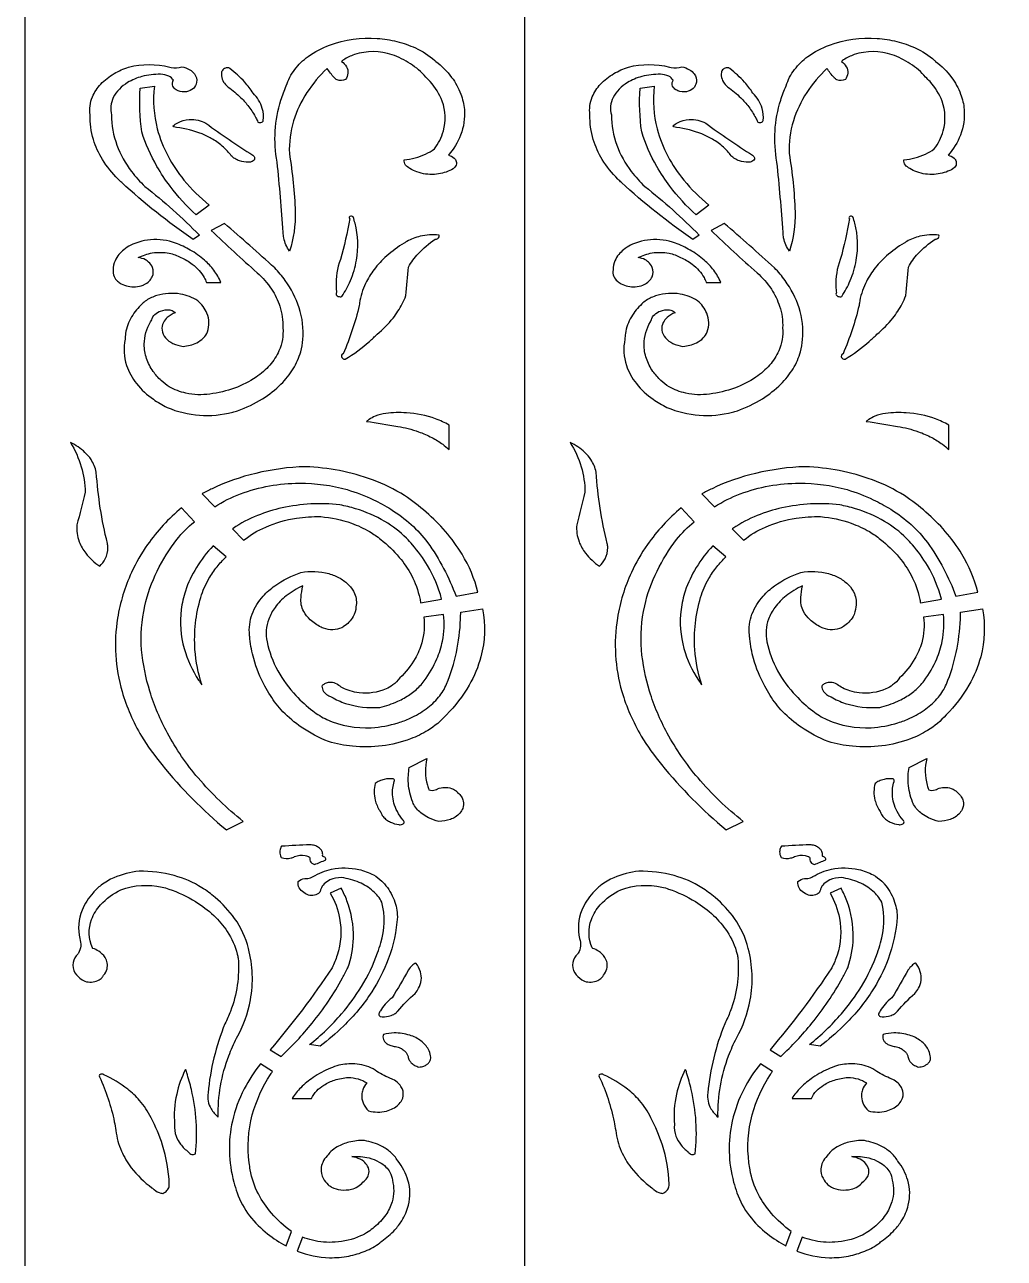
# Model space of a CAD drawing. Header units: millimetres. Extents: x -125 to 875, y -733 to 1267.
# Drawn here: x -125 to 365, y 201 to 819 of the extents above; entities that cross this region are included whole.
import ezdxf

# ---------------------------------------------------------------- set-up
doc = ezdxf.new("R2010")
doc.units = ezdxf.units.MM
doc.layers.add('Image_1', color=70, linetype='Continuous')

msp = doc.modelspace()

# ---------------------------------------------------------------- linework, layer by layer
at = {"layer": 'Image_1'}
msp.add_line((125, 1267), (125, -733), dxfattribs=at)
msp.add_lwpolyline([(625, 1267), (375, 1267), (125, 1267), (-125, 1267), (-125, -733), (125, -733), (375, -733), (625, -733), (875, -733), (875, 1267)], close=True, dxfattribs=at)
for points in [[(80.65, 800.21, -0.065861), (88.55, 792.22, -0.071418), (93.16, 783.86, -0.068439), (94.91, 776.11, -0.11182), (93.07, 763.37, -0.08179), (86.95, 753.26, -0.130502), (89.85, 751.82, -0.141475), (90.88, 750.19, -0.206767), (90.57, 747.77, -0.163777), (87.72, 745.63, -0.095084), (79.91, 743.67, -0.101532), (71.21, 744.92, -0.058102), (67.73, 746.66, -0.11866), (65.5, 748.38, -0.197534), (64.8, 750.93, 0.081882), (75.5, 753.83, 0.048292), (79.96, 756.44, 0.094841), (84.43, 765.41, 0.156007), (83.88, 780.26, 0.093553), (77.83, 790.1, 0.021751), (75.65, 792.3, 0.075584), (67.95, 799.03, 0.055768), (58.83, 803.53, 0.164926), (39.92, 803.58, 0.064508), (34.58, 800.98, 0.015985), (33.52, 800.23, -0.108636), (35.96, 797.56, -0.149036), (36.69, 794.25, -0.132418), (35.5, 791.11, -0.213468), (31.3, 791.03, -0.14821), (29.84, 792.15, -0.045161), (26.28, 796.69, 0.056857), (16.16, 784.57, 0.070484), (9.5, 770.41, 0.084024), (7.4, 754.12, -0.030632), (10.36, 724.87, -0.08155), (7.51, 705.32, -0.114172), (4.61, 711.87, -0.048268), (4.35, 714.67, 0.007374), (1.29, 749.83, -0.12398), (3.16, 780.79, -0.027887), (5.87, 787.98, -0.093314), (10.09, 796.16, -0.071802), (16.73, 802.61, -0.07108), (27.54, 808.37, -0.105081), (51.37, 811.7, -0.041842), (61.21, 810.16, -0.048385), (70.41, 806.93, -0.075101), (80.14, 800.67, 0.012454)], [(330.65, 800.21, -0.065861), (338.55, 792.22, -0.071418), (343.16, 783.86, -0.068439), (344.91, 776.11, -0.11182), (343.07, 763.37, -0.08179), (336.95, 753.26, -0.130502), (339.85, 751.82, -0.141475), (340.88, 750.19, -0.206767), (340.57, 747.77, -0.163777), (337.72, 745.63, -0.095084), (329.91, 743.67, -0.101532), (321.21, 744.92, -0.058102), (317.73, 746.66, -0.11866), (315.5, 748.38, -0.197534), (314.8, 750.93, 0.081882), (325.5, 753.83, 0.048292), (329.96, 756.44, 0.094841), (334.43, 765.41, 0.156007), (333.88, 780.26, 0.093553), (327.83, 790.1, 0.021751), (325.65, 792.3, 0.075584), (317.95, 799.03, 0.055768), (308.83, 803.53, 0.164926), (289.92, 803.58, 0.064508), (284.58, 800.98, 0.015985), (283.52, 800.23, -0.108636), (285.96, 797.56, -0.149036), (286.69, 794.25, -0.132418), (285.5, 791.11, -0.213468), (281.3, 791.03, -0.14821), (279.84, 792.15, -0.045161), (276.28, 796.69, 0.056857), (266.16, 784.57, 0.070484), (259.5, 770.41, 0.084024), (257.4, 754.12, -0.030632), (260.36, 724.87, -0.08155), (257.51, 705.32, -0.114172), (254.61, 711.87, -0.048268), (254.35, 714.67, 0.007374), (251.29, 749.83, -0.12398), (253.16, 780.79, -0.027887), (255.87, 787.98, -0.093314), (260.09, 796.16, -0.071802), (266.73, 802.61, -0.07108), (277.54, 808.37, -0.105081), (301.37, 811.7, -0.041842), (311.21, 810.16, -0.048385), (320.41, 806.93, -0.075101), (330.14, 800.67, 0.012454)], [(-51.68, 797.15, 0.096946), (-46.35, 797.51, -0.08474), (-42.47, 796.06, -0.091954), (-40.07, 793.94, -0.208996), (-39.02, 789.75, -0.14976), (-40.62, 786.68, -0.140163), (-44.01, 785.06, -0.141571), (-48.31, 785.52, -0.095124), (-50.16, 786.75, -0.211875), (-51.11, 789.17, -0.134731), (-50.62, 790.75, 0.141002), (-52.88, 792.8, 0.119458), (-57.03, 793.77, 0.071175), (-66.32, 792.64, 0.07174), (-73.53, 789.6, 0.059713), (-77.64, 786.37, 0.078301), (-80.69, 782.1, 0.179557), (-81.56, 773.46, 0.088223), (-78.85, 758.32, 0.073846), (-71.58, 745.18, 0.040592), (-64.83, 737.66, -0.029617), (-37.56, 713.31), (-40.76, 711.13, -0.035416), (-76.47, 739.62, -0.001966), (-78.26, 741.28, -0.060076), (-86.09, 751.13, -0.062898), (-90.6, 761.13, -0.081366), (-92.26, 773.46, -0.130881), (-91.11, 782.4, -0.09002), (-86.96, 788.81, -0.073868), (-80.28, 794.11, -0.052199), (-73.03, 797.37, -0.12259), (-52.47, 797.36)], [(-23.23, 797.05, 0.10659), (-25.06, 796.59, 0.082378), (-25.96, 795.94, 0.116448), (-26.46, 795.09, 0.048188), (-26.54, 794.74, 0.124677), (-26.21, 791.33, 0.092871), (-24.58, 788.62, 0.041527), (-23.29, 787.39, -0.042242), (-16.82, 781.97, -0.033605), (-12.87, 777.49, -0.044184), (-9.33, 771.92, -0.016032), (-8.36, 769.88, 0.254253), (-6.31, 769.8, 0.090791), (-5.86, 770.15, 0.141855), (-5.65, 770.61, 0.102305), (-6.13, 776.65, 0.066912), (-8, 780.82, 0.053485), (-10.75, 784.3, 0.041775), (-14.93, 789.86, 0.049639), (-22.34, 796.58, 0.002907), (-22.85, 796.95, 0.111476)], [(198.32, 797.15, 0.096946), (203.65, 797.51, -0.08474), (207.53, 796.06, -0.091954), (209.93, 793.94, -0.208996), (210.98, 789.75, -0.14976), (209.38, 786.68, -0.140163), (205.99, 785.06, -0.141571), (201.69, 785.52, -0.095124), (199.84, 786.75, -0.211875), (198.89, 789.17, -0.134731), (199.38, 790.75, 0.141002), (197.12, 792.8, 0.119458), (192.97, 793.77, 0.071175), (183.68, 792.64, 0.07174), (176.47, 789.6, 0.059713), (172.36, 786.37, 0.078301), (169.31, 782.1, 0.179557), (168.44, 773.46, 0.088223), (171.15, 758.32, 0.073846), (178.42, 745.18, 0.040592), (185.17, 737.66, -0.029617), (212.44, 713.31), (209.24, 711.13, -0.035416), (173.53, 739.62, -0.001966), (171.74, 741.28, -0.060076), (163.91, 751.13, -0.062898), (159.4, 761.13, -0.081366), (157.74, 773.46, -0.130881), (158.89, 782.4, -0.09002), (163.04, 788.81, -0.073868), (169.72, 794.11, -0.052199), (176.97, 797.37, -0.12259), (197.53, 797.36)], [(226.77, 797.05, 0.10659), (224.94, 796.59, 0.082378), (224.04, 795.94, 0.116448), (223.54, 795.09, 0.048188), (223.46, 794.74, 0.124677), (223.79, 791.33, 0.092871), (225.42, 788.62, 0.041527), (226.71, 787.39, -0.042242), (233.18, 781.97, -0.033605), (237.13, 777.49, -0.044184), (240.67, 771.92, -0.016032), (241.64, 769.88, 0.254253), (243.69, 769.8, 0.090791), (244.14, 770.15, 0.141855), (244.35, 770.61, 0.102305), (243.87, 776.65, 0.066912), (242, 780.82, 0.053485), (239.25, 784.3, 0.041775), (235.07, 789.86, 0.049639), (227.66, 796.58, 0.002907), (227.15, 796.95, 0.111476)], [(-60.13, 787.74, 0.092973), (-58.66, 766.47, 0.057417), (-53.29, 752.77, 0.048065), (-45.32, 740.83, 0.04895), (-32.74, 728.34), (-39.21, 723.38, -0.044436), (-52.24, 737.74, -0.031154), (-58.82, 747.67, -0.056469), (-66.39, 764.9, -0.051916), (-67.2, 786.74)], [(189.87, 787.74, 0.092973), (191.34, 766.47, 0.057417), (196.71, 752.77, 0.048065), (204.68, 740.83, 0.04895), (217.26, 728.34), (210.79, 723.38, -0.044436), (197.76, 737.74, -0.031154), (191.18, 747.67, -0.056469), (183.61, 764.9, -0.051916), (182.8, 786.74)], [(-50.82, 767.86, -0.066608), (-48.45, 769.53, -0.099326), (-42.69, 771.09, -0.070156), (-38.28, 770.77, -0.081491), (-34.38, 769.29, 0.012743), (-10.96, 753.26, -0.110922), (-10.23, 752.6, -0.109396), (-9.98, 751.98, -0.202611), (-10.29, 750.84, -0.127303), (-11.25, 750.11, -0.122453), (-13.02, 749.81, -0.085727), (-17.54, 750.48, -0.054875), (-19.9, 751.57, -0.06663), (-21.64, 752.98, 0.053458), (-25.54, 757.3, 0.050232), (-31.02, 761.3, 0.036073), (-36.3, 763.92, 0.066204), (-49, 767.14, -0.107132), (-50.37, 767.54, -0.057804)], [(199.18, 767.86, -0.066608), (201.55, 769.53, -0.099326), (207.31, 771.09, -0.070156), (211.72, 770.77, -0.081491), (215.62, 769.29, 0.012743), (239.04, 753.26, -0.110922), (239.77, 752.6, -0.109396), (240.02, 751.98, -0.202611), (239.71, 750.84, -0.127303), (238.75, 750.11, -0.122453), (236.98, 749.81, -0.085727), (232.46, 750.48, -0.054875), (230.1, 751.57, -0.06663), (228.36, 752.98, 0.053458), (224.46, 757.3, 0.050232), (218.98, 761.3, 0.036073), (213.7, 763.92, 0.066204), (201, 767.14, -0.107132), (199.63, 767.54, -0.057804)], [(33.68, 682.61, 0.043802), (37.91, 690.53, 0.058962), (40.96, 700.8, 0.10451), (40.25, 719.22, 0.01806), (39.31, 722.42, 0.17986), (38.52, 722.8, 0.144374), (37.7, 722.64, 0.145734), (37.36, 722.32, 0.307623), (37.46, 721.64, 0.046043), (37.57, 721.54, -0.026407), (32.95, 701.07, 0.103154), (30.75, 687.55, 0.022925), (31.02, 684.52, 0.352049), (31.05, 683.19, 0.126622), (31.78, 682.66, 0.183093)], [(283.68, 682.61, 0.043802), (287.91, 690.53, 0.058962), (290.96, 700.8, 0.10451), (290.25, 719.22, 0.01806), (289.31, 722.42, 0.17986), (288.52, 722.8, 0.144374), (287.7, 722.64, 0.145734), (287.36, 722.32, 0.307623), (287.46, 721.64, 0.046043), (287.57, 721.54, -0.026407), (282.95, 701.07, 0.103154), (280.75, 687.55, 0.022925), (281.02, 684.52, 0.352049), (281.05, 683.19, 0.126622), (281.78, 682.66, 0.183093)], [(-25.1, 719.19), (-31.65, 715.69, 0.010999), (-8.69, 694.48, -0.063478), (-1.53, 686.25, -0.066614), (2.62, 677.72, -0.089711), (4.13, 666.91, -0.128786), (2.19, 655.43, -0.075829), (-2.38, 648.33, -0.064119), (-9.26, 642.24, -0.063815), (-19.99, 636.79, -0.054573), (-32.4, 633.79, -0.089724), (-44.34, 634.24, -0.079806), (-52.67, 637.46, -0.059559), (-56.75, 640.58, -0.048428), (-60.75, 645.16, -0.071649), (-64.03, 651.53, -0.084565), (-65.2, 658.72, -0.125766), (-62.04, 669.93, -0.01071), (-61.47, 670.86, -0.160655), (-59.89, 673.63, -0.104443), (-57.02, 675.34, -0.103051), (-52.43, 675.93, -0.137622), (-50.21, 674.98, -0.056566), (-49.71, 674.47, 0.090125), (-53.65, 672.11, 0.087945), (-55.61, 669.57, 0.149471), (-56.3, 665.8, 0.150079), (-54.49, 661.88, 0.102418), (-50.88, 659.15, 0.081992), (-45.74, 657.66, 0.100782), (-38.97, 659.44, 0.076993), (-35.58, 661.85, 0.107227), (-33.55, 664.95, 0.180964), (-33.82, 674.23, 0.10776), (-38.39, 680.49, 0.102547), (-47.1, 683.83, 0.114388), (-58.83, 683.09, 0.069365), (-64.12, 680.64, 0.047208), (-66.31, 678.9, 0.067427), (-71.51, 672.46, 0.098358), (-74.54, 664.08, 0.033454), (-74.78, 661.2, 0.130573), (-74.02, 648.14, 0.088305), (-69.03, 639, 0.071972), (-60.64, 631.16, 0.039686), (-53.76, 627.12, 0.166174), (-20.96, 624.76, 0.013436), (-18.52, 625.47, 0.053005), (-6, 631.49, 0.055528), (3.19, 638.74, 0.05946), (9.31, 646.45, 0.070024), (13.05, 655, 0.046533), (14.1, 661.04, 0.097853), (12.31, 676.99, 0.079253), (5.35, 690.59, 0.035602), (0.06, 696.86, 0.007934)], [(224.9, 719.19), (218.35, 715.69, 0.010999), (241.31, 694.48, -0.063478), (248.47, 686.25, -0.066614), (252.62, 677.72, -0.089711), (254.13, 666.91, -0.128786), (252.19, 655.43, -0.075829), (247.62, 648.33, -0.064119), (240.74, 642.24, -0.063815), (230.01, 636.79, -0.054573), (217.6, 633.79, -0.089724), (205.66, 634.24, -0.079806), (197.33, 637.46, -0.059559), (193.25, 640.58, -0.048428), (189.25, 645.16, -0.071649), (185.97, 651.53, -0.084565), (184.8, 658.72, -0.125766), (187.96, 669.93, -0.01071), (188.53, 670.86, -0.160655), (190.11, 673.63, -0.104443), (192.98, 675.34, -0.103051), (197.57, 675.93, -0.137622), (199.79, 674.98, -0.056566), (200.29, 674.47, 0.090125), (196.35, 672.11, 0.087945), (194.39, 669.57, 0.149471), (193.7, 665.8, 0.150079), (195.51, 661.88, 0.102418), (199.12, 659.15, 0.081992), (204.26, 657.66, 0.100782), (211.03, 659.44, 0.076993), (214.42, 661.85, 0.107227), (216.45, 664.95, 0.180964), (216.18, 674.23, 0.10776), (211.61, 680.49, 0.102547), (202.9, 683.83, 0.114388), (191.17, 683.09, 0.069365), (185.88, 680.64, 0.047208), (183.69, 678.9, 0.067427), (178.49, 672.46, 0.098358), (175.46, 664.08, 0.033454), (175.22, 661.2, 0.130573), (175.98, 648.14, 0.088305), (180.97, 639, 0.071972), (189.36, 631.16, 0.039686), (196.24, 627.12, 0.166174), (229.04, 624.76, 0.013436), (231.48, 625.47, 0.053005), (244, 631.49, 0.055528), (253.19, 638.74, 0.05946), (259.31, 646.45, 0.070024), (263.05, 655, 0.046533), (264.1, 661.04, 0.097853), (262.31, 676.99, 0.079253), (255.35, 690.59, 0.035602), (250.06, 696.86, 0.007934)], [(-26.84, 689.66, 0.061645), (-30.37, 695.72, 0.050521), (-35.06, 700.76, 0.051815), (-42.18, 705.82, 0.038883), (-49.54, 709.29, 0.10973), (-62.04, 710.96, 0.054022), (-67.93, 709.84, 0.042732), (-71.91, 708.25, 0.050539), (-75.4, 706.01, 0.051624), (-77.88, 703.58, 0.066692), (-79.77, 700.51, 0.109506), (-80.71, 695.89, 0.161554), (-80.32, 692.59, 0.104144), (-78.55, 690.26, 0.057463), (-76.73, 688.98, 0.133018), (-69.57, 687.49, 0.071698), (-65.75, 688.26, 0.058564), (-65.16, 688.52, 0.070597), (-62.75, 690.27, 0.090758), (-61.2, 692.45, 0.206287), (-61.1, 697.11, 0.108594), (-63.03, 699.81, 0.048564), (-64.61, 700.99, 0.092232), (-68.16, 702.03, -0.084726), (-61.18, 704.39, -0.089492), (-52.68, 704.23, -0.07785), (-46.9, 702.17, -0.056655), (-41.16, 698.78, -0.047912), (-37.74, 695.63, -0.056048), (-35.21, 692.07, -0.038446), (-34.11, 689.66)], [(82.24, 713.26, 0.085209), (72.81, 712.72, 0.079286), (66.17, 710.12, -0.007803), (64.85, 709.33, 0.045984), (56.09, 702.89, 0.048865), (49.75, 696.03, 0.04885), (45.55, 689.16, 0.075968), (42.5, 679.26, 0.008602), (42.35, 678.13, -0.04311), (34.33, 653.96, 0.175037), (33.52, 653.24, 0.287251), (33.61, 652.02, 0.181483), (35.11, 651.23, 0.017365), (35.31, 651.2, 0.045883), (47.47, 660.14, 0.017664), (51.28, 663.76, 0.053865), (59.26, 671.83, 0.047843), (63.84, 678.86, 0.02908), (65.72, 683.07, 0.004344), (67, 697.32, -0.057453), (71.78, 703.98, -0.061126), (80.34, 711.2, 0.126588), (81.59, 711.57, 0.19129), (82.3, 712.38, 0.198764)], [(223.16, 689.66, 0.061645), (219.63, 695.72, 0.050521), (214.94, 700.76, 0.051815), (207.82, 705.82, 0.038883), (200.46, 709.29, 0.10973), (187.96, 710.96, 0.054022), (182.07, 709.84, 0.042732), (178.09, 708.25, 0.050539), (174.6, 706.01, 0.051624), (172.12, 703.58, 0.066692), (170.23, 700.51, 0.109506), (169.29, 695.89, 0.161554), (169.68, 692.59, 0.104144), (171.45, 690.26, 0.057463), (173.27, 688.98, 0.133018), (180.43, 687.49, 0.071698), (184.25, 688.26, 0.058564), (184.84, 688.52, 0.070597), (187.25, 690.27, 0.090758), (188.8, 692.45, 0.206287), (188.9, 697.11, 0.108594), (186.97, 699.81, 0.048564), (185.39, 700.99, 0.092232), (181.84, 702.03, -0.084726), (188.82, 704.39, -0.089492), (197.32, 704.23, -0.07785), (203.1, 702.17, -0.056655), (208.84, 698.78, -0.047912), (212.26, 695.63, -0.056048), (214.79, 692.07, -0.038446), (215.89, 689.66)], [(332.24, 713.26, 0.085209), (322.81, 712.72, 0.079286), (316.17, 710.12, -0.007803), (314.85, 709.33, 0.045984), (306.09, 702.89, 0.048865), (299.75, 696.03, 0.04885), (295.55, 689.16, 0.075968), (292.5, 679.26, 0.008602), (292.35, 678.13, -0.04311), (284.33, 653.96, 0.175037), (283.52, 653.24, 0.287251), (283.61, 652.02, 0.181483), (285.11, 651.23, 0.017365), (285.31, 651.2, 0.045883), (297.47, 660.14, 0.017664), (301.28, 663.76, 0.053865), (309.26, 671.83, 0.047843), (313.84, 678.86, 0.02908), (315.72, 683.07, 0.004344), (317, 697.32, -0.057453), (321.78, 703.98, -0.061126), (330.34, 711.2, 0.126588), (331.59, 711.57, 0.19129), (332.3, 712.38, 0.198764)], [(87.24, 618.3, 0.040991), (80.52, 621.39, 0.069078), (65.95, 624.41, 0.046138), (55.65, 624.14, 0.064117), (50.26, 622.68, 0.04753), (47.27, 621.09, 0.02639), (45.93, 620.1, -0.011299), (61.58, 617.59, -0.047214), (72.02, 614.96, -0.036313), (78.69, 612.03, -0.0369), (84.09, 608.65, -0.027023), (87.24, 606.06)], [(337.24, 618.3, 0.040991), (330.52, 621.39, 0.069078), (315.95, 624.41, 0.046138), (305.65, 624.14, 0.064117), (300.26, 622.68, 0.04753), (297.27, 621.09, 0.02639), (295.93, 620.1, -0.011299), (311.58, 617.59, -0.047214), (322.02, 614.96, -0.036313), (328.69, 612.03, -0.0369), (334.09, 608.65, -0.027023), (337.24, 606.06)], [(-87.49, 547.7, 0.076409), (-84.7, 551.38, 0.131081), (-83.36, 557.02, 0.047847), (-83.62, 559.1, -0.044377), (-89.16, 594.69, 0.100831), (-91.8, 601.02, 0.054273), (-94.83, 604.62, 0.074352), (-102.1, 609.58, -0.064944), (-96.67, 597.4, -0.07001), (-94.76, 584.66, -0.007739), (-98.87, 568.4, 0.112661), (-97.72, 559.94, 0.072245), (-94.47, 554.14, 0.076682)], [(162.51, 547.7, 0.076409), (165.3, 551.38, 0.131081), (166.64, 557.02, 0.047847), (166.38, 559.1, -0.044377), (160.84, 594.69, 0.100831), (158.2, 601.02, 0.054273), (155.17, 604.62, 0.074352), (147.9, 609.58, -0.064944), (153.33, 597.4, -0.07001), (155.24, 584.66, -0.007739), (151.13, 568.4, 0.112661), (152.28, 559.94, 0.072245), (155.53, 554.14, 0.076682)], [(101.73, 534.66, 0.073978), (93.77, 553.65, 0.042572), (85.47, 565.11, 0.064007), (64.99, 583.04, 0.04926), (49, 590.88, 0.077619), (15.41, 597.47, 0.050955), (-9.42, 594.12, 0.054282), (-31.17, 586.46, 0.01482), (-36.3, 583.81), (-29.93, 577.41, -0.051971), (-17.06, 583.89, -0.087081), (12.4, 589.21, -0.07157), (36.33, 585.98, -0.040047), (49.44, 580.95, -0.029507), (58.2, 576.15, -0.043614), (68.35, 568.51, -0.050963), (76.51, 559.55, -0.069343), (90.76, 532.61)], [(351.73, 534.66, 0.073978), (343.77, 553.65, 0.042572), (335.47, 565.11, 0.064007), (314.99, 583.04, 0.04926), (299, 590.88, 0.077619), (265.41, 597.47, 0.050955), (240.58, 594.12, 0.054282), (218.83, 586.46, 0.01482), (213.7, 583.81), (220.07, 577.41, -0.051971), (232.94, 583.89, -0.087081), (262.4, 589.21, -0.07157), (286.33, 585.98, -0.040047), (299.44, 580.95, -0.029507), (308.2, 576.15, -0.043614), (318.35, 568.51, -0.050963), (326.51, 559.55, -0.069343), (340.76, 532.61)], [(-15.66, 420.01, -0.049054), (-38.21, 441.75, -0.052083), (-53.61, 464.19, -0.049626), (-62.4, 485.1, -0.050336), (-66.52, 505.78, -0.073748), (-64.89, 527.78, -0.059573), (-58.71, 545.24, -0.049521), (-48.89, 561.06, -0.054954), (-40.13, 569.94), (-46.58, 576.87, 0.066317), (-63.52, 558.5, 0.045615), (-71.55, 544.48, 0.068319), (-78.54, 521.72, 0.110154), (-76.3, 484.98, 0.06327), (-66.58, 462.73, 0.035791), (-56.41, 448.42, 0.048439), (-24.13, 415.77)], [(73.03, 529.3), (83.52, 531.26, 0.072569), (76.53, 547.98, 0.043045), (69.01, 558.41, 0.017781), (65.96, 561.75, 0.06544), (55.12, 570.08, 0.057567), (40.51, 576.42, 0.026221), (32.65, 578.36, 0.083942), (3.73, 576.84, 0.039804), (-8.58, 573.03, 0.053539), (-20.75, 566.58), (-21.11, 566.34), (-15.47, 560.63, -0.067574), (-4.46, 567.28, -0.064077), (10.91, 571.71, -0.044838), (23.06, 572.49, -0.064426), (38.45, 569.17, -0.047738), (47.51, 564.97, -0.038929), (53.06, 561.08, -0.05183), (62.38, 552.1, -0.05231), (68.45, 543.12, -0.071533), (72.62, 531.61, -0.014145)], [(234.34, 420.01, -0.049054), (211.79, 441.75, -0.052083), (196.39, 464.19, -0.049626), (187.6, 485.1, -0.050336), (183.48, 505.78, -0.073748), (185.11, 527.78, -0.059573), (191.29, 545.24, -0.049521), (201.11, 561.06, -0.054954), (209.87, 569.94), (203.42, 576.87, 0.066317), (186.48, 558.5, 0.045615), (178.45, 544.48, 0.068319), (171.46, 521.72, 0.110154), (173.7, 484.98, 0.06327), (183.42, 462.73, 0.035791), (193.59, 448.42, 0.048439), (225.87, 415.77)], [(323.03, 529.3), (333.52, 531.26, 0.072569), (326.53, 547.98, 0.043045), (319.01, 558.41, 0.017781), (315.96, 561.75, 0.06544), (305.12, 570.08, 0.057567), (290.51, 576.42, 0.026221), (282.65, 578.36, 0.083942), (253.73, 576.84, 0.039804), (241.42, 573.03, 0.053539), (229.25, 566.58), (228.89, 566.34), (234.53, 560.63, -0.067574), (245.54, 567.28, -0.064077), (260.91, 571.71, -0.044838), (273.06, 572.49, -0.064426), (288.45, 569.17, -0.047738), (297.51, 564.97, -0.038929), (303.06, 561.08, -0.05183), (312.38, 552.1, -0.05231), (318.45, 543.12, -0.071533), (322.62, 531.61, -0.014145)], [(-36.33, 488.32, -0.061423), (-39.81, 505.97, -0.089383), (-36.92, 532.06, -0.059462), (-32.84, 541.47, -0.036108), (-28.75, 547.41, -0.030675), (-24.29, 552.33), (-30.75, 557.85, 0.051733), (-39.13, 546.98, 0.058634), (-44.59, 535.25, 0.047346), (-46.7, 525.96, 0.099502), (-45.28, 506.52, 0.075669), (-38.01, 490.74, 0.01184)], [(213.67, 488.32, -0.061423), (210.19, 505.97, -0.089383), (213.08, 532.06, -0.059462), (217.16, 541.47, -0.036108), (221.25, 547.41, -0.030675), (225.71, 552.33), (219.25, 557.85, 0.051733), (210.87, 546.98, 0.058634), (205.41, 535.25, 0.047346), (203.3, 525.96, 0.099502), (204.72, 506.52, 0.075669), (211.99, 490.74, 0.01184)], [(93.08, 524.77), (104.03, 526.28, -0.113061), (103.2, 502.35, -0.063845), (97.29, 488.1, -0.062876), (85.92, 473.3, -0.075349), (76.65, 465.54, -0.046448), (68.04, 461.3, -0.113769), (39, 457.58, -0.04942), (26.92, 459.95, -0.053514), (13.31, 467.19, -0.05009), (4.17, 474.9, -0.055881), (-2.1, 483.07, -0.018247), (-4.81, 487.62, -0.057654), (-10.45, 501.49, -0.040998), (-12.32, 511.29, 0.012532), (-12.53, 513.27, -0.113361), (-11.21, 523.68, -0.09382), (-5.66, 532.71, -0.052295), (0.08, 537.89, -0.073401), (13.2, 544.54, -0.11608), (27.1, 543.97, -0.058313), (32.72, 541.64, -0.07054), (37.17, 538.23, -0.086505), (39.99, 534.05, -0.154673), (40.69, 527.29, -0.117507), (39.33, 522.46, -0.11055), (34.55, 517.44, -0.014463), (33.64, 516.87, -0.191382), (24.45, 516.67, -0.032215), (23.25, 517.21, -0.075079), (17.81, 520.86, -0.080071), (14.59, 525, -0.153594), (13.23, 531.99, -0.039317), (14.1, 537.85, 0.060937), (5.8, 532.82, 0.06658), (0.24, 527.08, 0.067993), (-2.93, 521.22, 0.142568), (-3.75, 509.9, 0.077082), (1.58, 495.41, 0.063502), (10.71, 482.95, 0.037552), (19.15, 475.25, 0.056605), (26.21, 470.98, 0.116764), (48.36, 466.89, 0.062843), (61.81, 469.35, 0.031791), (67.82, 471.65, 0.050605), (75.79, 476.29, 0.058663), (82.01, 482.13, 0.070803), (86.06, 488.67, 0.085754), (93.01, 521.11, 0.009569)], [(343.08, 524.77), (354.03, 526.28, -0.113061), (353.2, 502.35, -0.063845), (347.29, 488.1, -0.062876), (335.92, 473.3, -0.075349), (326.65, 465.54, -0.046448), (318.04, 461.3, -0.113769), (289, 457.58, -0.04942), (276.92, 459.95, -0.053514), (263.31, 467.19, -0.05009), (254.17, 474.9, -0.055881), (247.9, 483.07, -0.018247), (245.19, 487.62, -0.057654), (239.55, 501.49, -0.040998), (237.68, 511.29, 0.012532), (237.47, 513.27, -0.113361), (238.79, 523.68, -0.09382), (244.34, 532.71, -0.052295), (250.08, 537.89, -0.073401), (263.2, 544.54, -0.11608), (277.1, 543.97, -0.058313), (282.72, 541.64, -0.07054), (287.17, 538.23, -0.086505), (289.99, 534.05, -0.154673), (290.69, 527.29, -0.117507), (289.33, 522.46, -0.11055), (284.55, 517.44, -0.014463), (283.64, 516.87, -0.191382), (274.45, 516.67, -0.032215), (273.25, 517.21, -0.075079), (267.81, 520.86, -0.080071), (264.59, 525, -0.153594), (263.23, 531.99, -0.039317), (264.1, 537.85, 0.060937), (255.8, 532.82, 0.06658), (250.24, 527.08, 0.067993), (247.07, 521.22, 0.142568), (246.25, 509.9, 0.077082), (251.58, 495.41, 0.063502), (260.71, 482.95, 0.037552), (269.15, 475.25, 0.056605), (276.21, 470.98, 0.116764), (298.36, 466.89, 0.062843), (311.81, 469.35, 0.031791), (317.82, 471.65, 0.050605), (325.79, 476.29, 0.058663), (332.01, 482.13, 0.070803), (336.06, 488.67, 0.085754), (343.01, 521.11, 0.009569)], [(31.3, 488.61, 0.139974), (28.02, 489.58, 0.085463), (25.73, 489.18, 0.092788), (24.21, 488.28, 0.063993), (23.65, 487.63, 0.144672), (24.54, 485.07, 0.100298), (26.63, 483.13, 0.050846), (28.38, 482.29, 0.053156), (35.47, 479.07, 0.098216), (52.65, 477.08, 0.051983), (61.7, 480.12, 0.043801), (67.73, 483.55, 0.051889), (72.68, 487.78, 0.031729), (74.87, 490.41, 0.061221), (81.18, 501.32, 0.050768), (83.95, 510.23, 0.077509), (84.54, 523.6), (74.59, 522.23, -0.101407), (73.66, 509.43, -0.060407), (70.27, 501.44, -0.068676), (62.65, 491.81, -0.085022), (59.14, 488.26, -0.050362), (55.76, 486.3, -0.132361), (42.36, 484.33, -0.047175), (37.79, 485.29, -0.045854), (34.05, 486.83, -0.041493), (31.47, 488.47, 0.026039)], [(281.3, 488.61, 0.139974), (278.02, 489.58, 0.085463), (275.73, 489.18, 0.092788), (274.21, 488.28, 0.063993), (273.65, 487.63, 0.144672), (274.54, 485.07, 0.100298), (276.63, 483.13, 0.050846), (278.38, 482.29, 0.053156), (285.47, 479.07, 0.098216), (302.65, 477.08, 0.051983), (311.7, 480.12, 0.043801), (317.73, 483.55, 0.051889), (322.68, 487.78, 0.031729), (324.87, 490.41, 0.061221), (331.18, 501.32, 0.050768), (333.95, 510.23, 0.077509), (334.54, 523.6), (324.59, 522.23, -0.101407), (323.66, 509.43, -0.060407), (320.27, 501.44, -0.068676), (312.65, 491.81, -0.085022), (309.14, 488.26, -0.050362), (305.76, 486.3, -0.132361), (292.36, 484.33, -0.047175), (287.79, 485.29, -0.045854), (284.05, 486.83, -0.041493), (281.47, 488.47, 0.026039)], [(76.23, 451.54, 0.135338), (76.42, 438.1, 0.021672), (77.17, 435.89, 0.175455), (80.38, 435.75, 0.095503), (81.56, 436.36, -0.175479), (88.44, 436.51, -0.071321), (90.47, 435.48, -0.064711), (91.57, 434.46, -0.077627), (93.47, 432.36, -0.089505), (94.39, 430.16, -0.145488), (94.15, 426.54, -0.090608), (92.72, 424.19, -0.074166), (90.37, 422.21, -0.050383), (87.92, 421.02, -0.086134), (82.21, 420.03, -0.056918), (77, 421.84, -0.047696), (73.81, 423.78, -0.046216), (71.51, 425.86, -0.062763), (69.65, 428.49, -0.0352), (69.12, 429.64, -0.076081), (66.95, 439.07, -0.062973), (67.36, 446.94)], [(326.23, 451.54, 0.135338), (326.42, 438.1, 0.021672), (327.17, 435.89, 0.175455), (330.38, 435.75, 0.095503), (331.56, 436.36, -0.175479), (338.44, 436.51, -0.071321), (340.47, 435.48, -0.064711), (341.57, 434.46, -0.077627), (343.47, 432.36, -0.089505), (344.39, 430.16, -0.145488), (344.15, 426.54, -0.090608), (342.72, 424.19, -0.074166), (340.37, 422.21, -0.050383), (337.92, 421.02, -0.086134), (332.21, 420.03, -0.056918), (327, 421.84, -0.047696), (323.81, 423.78, -0.046216), (321.51, 425.86, -0.062763), (319.65, 428.49, -0.0352), (319.12, 429.64, -0.076081), (316.95, 439.07, -0.062973), (317.36, 446.94)], [(59.37, 441.25, 0.082954), (54.85, 441.04, 0.056142), (52.32, 440.21, 0.060501), (50.36, 439.04, 0.130156), (50.29, 430.67, 0.07612), (52.58, 425.43, 0.011257), (53.08, 424.67, 0.088972), (54.25, 422.51, 0.068574), (56.04, 420.79, 0.047135), (57.93, 419.67, 0.074672), (62.21, 418.42, 0.017271), (62.81, 418.36, 0.116884), (63.97, 418.56, 0.108457), (64.56, 418.99, 0.096716), (64.79, 419.37, 0.220191), (64.69, 420.22, 0.090228), (64.33, 420.6, -0.053124), (61.41, 424.89, -0.055276), (59.69, 429.21, -0.053223), (59.02, 433.28, -0.086277), (59.82, 439.91, -0.014787), (59.95, 440.33, 0.259281), (59.81, 440.94, 0.11471)], [(309.37, 441.25, 0.082954), (304.85, 441.04, 0.056142), (302.32, 440.21, 0.060501), (300.36, 439.04, 0.130156), (300.29, 430.67, 0.07612), (302.58, 425.43, 0.011257), (303.08, 424.67, 0.088972), (304.25, 422.51, 0.068574), (306.04, 420.79, 0.047135), (307.93, 419.67, 0.074672), (312.21, 418.42, 0.017271), (312.81, 418.36, 0.116884), (313.97, 418.56, 0.108457), (314.56, 418.99, 0.096716), (314.79, 419.37, 0.220191), (314.69, 420.22, 0.090228), (314.33, 420.6, -0.053124), (311.41, 424.89, -0.055276), (309.69, 429.21, -0.053223), (309.02, 433.28, -0.086277), (309.82, 439.91, -0.014787), (309.95, 440.33, 0.259281), (309.81, 440.94, 0.11471)], [(3.49, 407.6, 0.110267), (2.67, 405.38, 0.126477), (2.99, 402.78, 0.036632), (3.36, 401.99, 0.149566), (8.21, 401.72, 0.071802), (10.02, 402.43, -0.153891), (15.33, 402.93, -0.079981), (17.51, 402.11, -0.210992), (17.64, 401.46, 0.161896), (17.87, 400.09, 0.100967), (18.59, 399.21, 0.089523), (19.98, 398.43, 0.008047), (25.64, 400.8, 0.196588), (25.49, 401.63, 0.105199), (25.05, 402.1, 0.083709), (24.32, 402.43, -0.141874), (24.06, 402.63, -0.261528), (24.02, 402.96, 0.147889), (23.77, 404.94, 0.086127), (22.93, 406.2, 0.059956), (21.92, 407.04, 0.068041), (20.13, 407.89, 0.066802), (17.72, 408.32, 0.003026)], [(253.49, 407.6, 0.110267), (252.67, 405.38, 0.126477), (252.99, 402.78, 0.036632), (253.36, 401.99, 0.149566), (258.21, 401.72, 0.071802), (260.02, 402.43, -0.153891), (265.33, 402.93, -0.079981), (267.51, 402.11, -0.210992), (267.64, 401.46, 0.161896), (267.87, 400.09, 0.100967), (268.59, 399.21, 0.089523), (269.98, 398.43, 0.008047), (275.64, 400.8, 0.196588), (275.49, 401.63, 0.105199), (275.05, 402.1, 0.083709), (274.32, 402.43, -0.141874), (274.06, 402.63, -0.261528), (274.02, 402.96, 0.147889), (273.77, 404.94, 0.086127), (272.93, 406.2, 0.059956), (271.92, 407.04, 0.068041), (270.13, 407.89, 0.066802), (267.72, 408.32, 0.003026)], [(-98.43, 353.65, 0.15964), (-100.78, 349.37, 0.188024), (-99.86, 344.34, 0.113484), (-96.3, 340.8, 0.028076), (-94.93, 340.04, 0.174756), (-88.4, 340.46, 0.098554), (-86.29, 341.96, 0.077747), (-85.51, 343.12, 0.115523), (-83.82, 346.28, 0.212292), (-84.79, 351.95, 0.106986), (-87.99, 355.08, 0.054094), (-90.86, 356.5, -0.235541), (-91.12, 356.72, -0.194548), (-91.56, 370.96, -0.090612), (-87.09, 378.28, -0.091328), (-76.84, 385.86, -0.141799), (-56.24, 387.15, -0.038496), (-52.9, 386.19, -0.052629), (-39.52, 379.87, -0.050739), (-30.47, 372.98, -0.054986), (-23.7, 365.02, -0.089411), (-18.65, 353.55, -0.015208), (-18.24, 351.57, -0.111285), (-22.08, 325, -0.025448), (-24.82, 318.77, 0.074334), (-33.28, 284.2, 0.177821), (-31.74, 276.27, 0.082667), (-28.2, 272.12, -0.095969), (-22.88, 302.81, -0.026808), (-19, 311.61, 0.08299), (-12.09, 330.68, 0.110862), (-13.09, 356.43, 0.096364), (-19.97, 371.44, 0.063916), (-29.71, 381.96, 0.030623), (-36.35, 386.87, 0.074103), (-50.19, 392.88, 0.071426), (-67.8, 395.05, 0.082004), (-80.33, 391.86, 0.056977), (-86.76, 388.1, 0.058011), (-90.79, 384.24, 0.087737), (-96.31, 375.59, 0.155172), (-97.44, 361.39, -0.221956), (-98.13, 354.11, -0.060564)], [(19.25, 392.39, -0.089065), (28.55, 396.09, -0.106345), (42.11, 395.97, -0.071452), (49.45, 393.22, -0.05776), (53.66, 390.18, -0.037183), (54.97, 388.77, -0.082019), (59.78, 380.71, -0.089705), (61.42, 372.33, -0.072415), (56.89, 351.15, -0.053728), (48.62, 334.75, -0.055479), (34.4, 317.53, -0.031633), (22.85, 307.63), (17.54, 308.35, 0.04591), (33.53, 323.8, 0.039673), (43.49, 337.46, 0.052074), (51.53, 354.25, 0.015428), (53.14, 359.27, 0.136106), (53.66, 379.62, 0.094954), (49.18, 385.2, 0.077046), (42.31, 389.46, 0.065384), (33.51, 391.94, 0.108568), (27.7, 390.72, 0.086012), (24.78, 388.75, 0.110294), (23.1, 386.15, 0.040332), (22.94, 385.53, -0.169192), (21.97, 384.03, -0.141817), (19.15, 382.94, -0.123283), (16.31, 383.39, -0.063544), (15.37, 383.95, -0.110591), (12.73, 386.14, -0.157514), (11.72, 388.99, -0.049264), (11.79, 389.89, -0.14882), (15.08, 391.41, -0.05339), (16.65, 391.46, 0.116887)], [(151.57, 353.65, 0.15964), (149.22, 349.37, 0.188024), (150.14, 344.34, 0.113484), (153.7, 340.8, 0.028076), (155.07, 340.04, 0.174756), (161.6, 340.46, 0.098554), (163.71, 341.96, 0.077747), (164.49, 343.12, 0.115523), (166.18, 346.28, 0.212292), (165.21, 351.95, 0.106986), (162.01, 355.08, 0.054094), (159.14, 356.5, -0.235541), (158.88, 356.72, -0.194548), (158.44, 370.96, -0.090612), (162.91, 378.28, -0.091328), (173.16, 385.86, -0.141799), (193.76, 387.15, -0.038496), (197.1, 386.19, -0.052629), (210.48, 379.87, -0.050739), (219.53, 372.98, -0.054986), (226.3, 365.02, -0.089411), (231.35, 353.55, -0.015208), (231.76, 351.57, -0.111285), (227.92, 325, -0.025448), (225.18, 318.77, 0.074334), (216.72, 284.2, 0.177821), (218.26, 276.27, 0.082667), (221.8, 272.12, -0.095969), (227.12, 302.81, -0.026808), (231, 311.61, 0.08299), (237.91, 330.68, 0.110862), (236.91, 356.43, 0.096364), (230.03, 371.44, 0.063916), (220.29, 381.96, 0.030623), (213.65, 386.87, 0.074103), (199.81, 392.88, 0.071426), (182.2, 395.05, 0.082004), (169.67, 391.86, 0.056977), (163.24, 388.1, 0.058011), (159.21, 384.24, 0.087737), (153.69, 375.59, 0.155172), (152.56, 361.39, -0.221956), (151.87, 354.11, -0.060564)], [(269.25, 392.39, -0.089065), (278.55, 396.09, -0.106345), (292.11, 395.97, -0.071452), (299.45, 393.22, -0.05776), (303.66, 390.18, -0.037183), (304.97, 388.77, -0.082019), (309.78, 380.71, -0.089705), (311.42, 372.33, -0.072415), (306.89, 351.15, -0.053728), (298.62, 334.75, -0.055479), (284.4, 317.53, -0.031633), (272.85, 307.63), (267.54, 308.35, 0.04591), (283.53, 323.8, 0.039673), (293.49, 337.46, 0.052074), (301.53, 354.25, 0.015428), (303.14, 359.27, 0.136106), (303.66, 379.62, 0.094954), (299.18, 385.2, 0.077046), (292.31, 389.46, 0.065384), (283.51, 391.94, 0.108568), (277.7, 390.72, 0.086012), (274.78, 388.75, 0.110294), (273.1, 386.15, 0.040332), (272.94, 385.53, -0.169192), (271.97, 384.03, -0.141817), (269.15, 382.94, -0.123283), (266.31, 383.39, -0.063544), (265.37, 383.95, -0.110591), (262.73, 386.14, -0.157514), (261.72, 388.99, -0.049264), (261.79, 389.89, -0.14882), (265.08, 391.41, -0.05339), (266.65, 391.46, 0.116887)], [(27.86, 384.09, -0.08513), (32.52, 371.59, -0.126091), (31.32, 353.05, -0.040789), (28.72, 346.8, -0.030613), (-2.2, 305.78), (3.22, 302.38, 0.033616), (18.73, 319.04, 0.046805), (34.02, 341.72, 0.010413), (36.67, 346.84, 0.077779), (39.41, 361.59, 0.096863), (36.21, 380.31, 0.031829), (33.35, 386.62)], [(277.86, 384.09, -0.08513), (282.52, 371.59, -0.126091), (281.32, 353.05, -0.040789), (278.72, 346.8, -0.030613), (247.8, 305.78), (253.22, 302.38, 0.033616), (268.73, 319.04, 0.046805), (284.02, 341.72, 0.010413), (286.67, 346.84, 0.077779), (289.41, 361.59, 0.096863), (286.21, 380.31, 0.031829), (283.35, 386.62)], [(52.84, 322.4, 0.093973), (57.01, 322.53, 0.071978), (59.58, 323.49, 0.067093), (61.11, 324.62, 0.02955), (61.59, 325.14, -0.037813), (70.28, 334.01, 0.057946), (72.05, 336.53, 0.097455), (73.34, 340.53, 0.102848), (72.97, 344.84, 0.093443), (70.69, 349.09), (70.62, 349.18, 0.054639), (68.69, 347.81, 0.081138), (66.97, 345.76, -0.007555), (58.79, 331.75, 0.046705), (55.32, 328.56, 0.050167), (52.91, 325.27, 0.02265), (52.12, 323.78, 0.199552), (52.35, 322.87, 0.091391)], [(302.84, 322.4, 0.093973), (307.01, 322.53, 0.071978), (309.58, 323.49, 0.067093), (311.11, 324.62, 0.02955), (311.59, 325.14, -0.037813), (320.28, 334.01, 0.057946), (322.05, 336.53, 0.097455), (323.34, 340.53, 0.102848), (322.97, 344.84, 0.093443), (320.69, 349.09), (320.62, 349.18, 0.054639), (318.69, 347.81, 0.081138), (316.97, 345.76, -0.007555), (308.79, 331.75, 0.046705), (305.32, 328.56, 0.050167), (302.91, 325.27, 0.02265), (302.12, 323.78, 0.199552), (302.35, 322.87, 0.091391)], [(60.47, 307.45, -0.057887), (62.97, 306.58, -0.056768), (64.69, 305.47, -0.052852), (65.78, 304.38, -0.062664), (66.53, 303.15, -0.041518), (66.82, 302.34, 0.105275), (67.38, 300.52, 0.070793), (68.34, 299.26, 0.07152), (70.05, 297.99, 0.056823), (72.14, 297.14, 0.078487), (74.7, 297.66, 0.055454), (76.1, 298.37, 0.068734), (77.2, 299.33, 0.071921), (77.83, 300.34, 0.187538), (77.94, 302.74, 0.088772), (76.91, 305.99, 0.059001), (75.36, 308.23, 0.050863), (73.22, 310.21, 0.04558), (70.57, 311.85, 0.038455), (67.63, 313.05, 0.081453), (59.78, 314.17, 0.055838), (54.46, 313.48, 0.188443), (54.43, 310.97, 0.091293), (55.21, 309.68, 0.069067), (56.36, 308.7, 0.069057), (58.19, 307.85, 0.0638)], [(310.47, 307.45, -0.057887), (312.97, 306.58, -0.056768), (314.69, 305.47, -0.052852), (315.78, 304.38, -0.062664), (316.53, 303.15, -0.041518), (316.82, 302.34, 0.105275), (317.38, 300.52, 0.070793), (318.34, 299.26, 0.07152), (320.05, 297.99, 0.056823), (322.14, 297.14, 0.078487), (324.7, 297.66, 0.055454), (326.1, 298.37, 0.068734), (327.2, 299.33, 0.071921), (327.83, 300.34, 0.187538), (327.94, 302.74, 0.088772), (326.91, 305.99, 0.059001), (325.36, 308.23, 0.050863), (323.22, 310.21, 0.04558), (320.57, 311.85, 0.038455), (317.63, 313.05, 0.081453), (309.78, 314.17, 0.055838), (304.46, 313.48, 0.188443), (304.43, 310.97, 0.091293), (305.21, 309.68, 0.069067), (306.36, 308.7, 0.069057), (308.19, 307.85, 0.0638)], [(8.46, 214.8, -0.054957), (-1.56, 224.04, -0.057597), (-8.11, 233.67, -0.078164), (-12.19, 245.75, -0.006724), (-12.71, 249.16, -0.098911), (-11.16, 273.25, -0.077701), (-1.99, 293.45, -0.005966), (-0.97, 294.97), (-7.03, 298.81, 0.048899), (-15.18, 286.18, 0.064722), (-21.09, 270.1, 0.122448), (-20.39, 239.54, 0.018773), (-18.72, 234.29, 0.082454), (-12.5, 222.73, 0.063246), (-3.48, 213.67, 0.042867), (5.74, 207.65)], [(18.48, 281.44, -0.081858), (21.06, 285.2, -0.062938), (24.6, 288.09, -0.063371), (30.02, 290.61, -0.059693), (36.83, 291.93, -0.067383), (41.84, 291.17, -0.079232), (46.12, 289.2, 0.094889), (44.09, 285.75, 0.06961), (43.58, 283.24, 0.111251), (44.27, 279.2, 0.099375), (47.04, 275.23, 0.128005), (55.94, 275.14, 0.05619), (59.22, 276.38, 0.067281), (61.87, 278.24, 0.082797), (63.63, 280.55, 0.177124), (64.23, 285.06, 0.068978), (63.52, 286.9, 0.077775), (61.89, 289, 0.069553), (59.19, 290.9, 0.029101), (57.61, 291.61, -0.055639), (50.31, 295.54, -0.009316), (49.27, 296.29, 0.094701), (40.18, 298.68, 0.077466), (32.12, 298, 0.047611), (27.95, 296.54, 0.049141), (19.27, 291.89, 0.048807), (13.12, 286.8, 0.052982), (8.82, 281.44)], [(258.46, 214.8, -0.054957), (248.44, 224.04, -0.057597), (241.89, 233.67, -0.078164), (237.81, 245.75, -0.006724), (237.29, 249.16, -0.098911), (238.84, 273.25, -0.077701), (248.01, 293.45, -0.005966), (249.03, 294.97), (242.97, 298.81, 0.048899), (234.82, 286.18, 0.064722), (228.91, 270.1, 0.122448), (229.61, 239.54, 0.018773), (231.28, 234.29, 0.082454), (237.5, 222.73, 0.063246), (246.52, 213.67, 0.042867), (255.74, 207.65)], [(268.48, 281.44, -0.081858), (271.06, 285.2, -0.062938), (274.6, 288.09, -0.063371), (280.02, 290.61, -0.059693), (286.83, 291.93, -0.067383), (291.84, 291.17, -0.079232), (296.12, 289.2, 0.094889), (294.09, 285.75, 0.06961), (293.58, 283.24, 0.111251), (294.27, 279.2, 0.099375), (297.04, 275.23, 0.128005), (305.94, 275.14, 0.05619), (309.22, 276.38, 0.067281), (311.87, 278.24, 0.082797), (313.63, 280.55, 0.177124), (314.23, 285.06, 0.068978), (313.52, 286.9, 0.077775), (311.89, 289, 0.069553), (309.19, 290.9, 0.029101), (307.61, 291.61, -0.055639), (300.31, 295.54, -0.009316), (299.27, 296.29, 0.094701), (290.18, 298.68, 0.077466), (282.12, 298, 0.047611), (277.95, 296.54, 0.049141), (269.27, 291.89, 0.048807), (263.12, 286.8, 0.052982), (258.82, 281.44)], [(-85.48, 293.26, 0.303328), (-87.28, 293.44, 0.120825), (-87.63, 293.16, 0.370747), (-87.57, 292.22, -0.058764), (-80.17, 269.74, -0.011235), (-79.39, 265.39, 0.074727), (-76.58, 255.09, 0.057263), (-71.67, 246.8, 0.066797), (-61.36, 236.7, 0.00594), (-60.23, 235.87, 0.11659), (-56.89, 234.09, 0.025508), (-55.93, 233.89, 0.095848), (-53.82, 235.37, 0.120749), (-52.79, 237.15, 0.099627), (-52.68, 238.6, 0.067735), (-56.03, 258.11, 0.045689), (-61.79, 271.75, 0.071798), (-67.54, 280.46, 0.044754), (-73.47, 286.07, 0.059596)], [(-39.59, 253.65, 0.085377), (-41.6, 285.92, 0.021843), (-43.97, 294.29, 0.219254), (-44.27, 295.53, 0.059344), (-44.61, 295.89, 0.060306), (-48.97, 283.63, 0.076667), (-50, 268.35, 0.112935), (-49.26, 262.55, 0.072545), (-47.05, 258.56, 0.068547), (-43.01, 254.62, 0.161991), (-42.32, 253.82, 0.160698), (-40.55, 253.39, 0.096034)], [(164.52, 293.26, 0.303328), (162.72, 293.44, 0.120825), (162.37, 293.16, 0.370747), (162.43, 292.22, -0.058764), (169.83, 269.74, -0.011235), (170.61, 265.39, 0.074727), (173.42, 255.09, 0.057263), (178.33, 246.8, 0.066797), (188.64, 236.7, 0.00594), (189.77, 235.87, 0.11659), (193.11, 234.09, 0.025508), (194.07, 233.89, 0.095848), (196.18, 235.37, 0.120749), (197.21, 237.15, 0.099627), (197.32, 238.6, 0.067735), (193.97, 258.11, 0.045689), (188.21, 271.75, 0.071798), (182.46, 280.46, 0.044754), (176.53, 286.07, 0.059596)], [(210.41, 253.65, 0.085377), (208.4, 285.92, 0.021843), (206.03, 294.29, 0.219254), (205.73, 295.53, 0.059344), (205.39, 295.89, 0.060306), (201.03, 283.63, 0.076667), (200, 268.35, 0.112935), (200.74, 262.55, 0.072545), (202.95, 258.56, 0.068547), (206.99, 254.62, 0.161991), (207.68, 253.82, 0.160698), (209.45, 253.39, 0.096034)], [(13.94, 212.06), (11.28, 205.06, 0.09224), (27.54, 201.77, 0.051859), (37.1, 202.6, 0.052476), (45.29, 205.06, 0.06521), (52.65, 209.24, 0.010468), (53.62, 210.01, 0.055445), (60.15, 215.7, 0.045156), (63.62, 220.27, 0.082379), (66.98, 228.08, 0.130872), (66.73, 240.5, 0.092097), (61.79, 250.01), (61.58, 250.28, 0.081564), (58.04, 254.49, 0.059306), (53.48, 257.57, 0.073527), (44.99, 260.35, 0.074215), (37.15, 259.53, 0.070612), (31.34, 257.17, 0.054372), (28.19, 254.83, 0.05147), (26.32, 252.68, 0.088505), (24.05, 249.42, 0.08946), (23.26, 246.3, 0.139758), (24.31, 241.49, 0.087314), (26.79, 238.28, 0.057734), (28.52, 237.13, 0.088166), (33.06, 235.73, 0.092658), (38.4, 236.05, 0.074688), (41.66, 237.37, 0.099853), (44.14, 239.51, 0.09158), (46.25, 241.67, 0.109071), (47.16, 243.97, 0.167743), (46.54, 247.54, 0.101777), (44.59, 249.86, 0.090152), (40.88, 251.82, 0.039388), (38.72, 252.33, -0.0866), (47.25, 251.68, -0.064956), (52.35, 249.63, -0.066726), (55.68, 247.11, -0.06473), (57.71, 244.47, -0.107955), (58.92, 240.61, -0.135593), (58.74, 229.72, -0.075919), (55.6, 223.18, -0.06848), (49.88, 217, -0.029144), (46.81, 214.72, -0.037814), (43.02, 212.63, -0.088851), (30.25, 209.52, -0.073327), (18.91, 210.48, -0.037957)], [(263.94, 212.06), (261.28, 205.06, 0.09224), (277.54, 201.77, 0.051859), (287.1, 202.6, 0.052476), (295.29, 205.06, 0.06521), (302.65, 209.24, 0.010468), (303.62, 210.01, 0.055445), (310.15, 215.7, 0.045156), (313.62, 220.27, 0.082379), (316.98, 228.08, 0.130872), (316.73, 240.5, 0.092097), (311.79, 250.01), (311.58, 250.28, 0.081564), (308.04, 254.49, 0.059306), (303.48, 257.57, 0.073527), (294.99, 260.35, 0.074215), (287.15, 259.53, 0.070612), (281.34, 257.17, 0.054372), (278.19, 254.83, 0.05147), (276.32, 252.68, 0.088505), (274.05, 249.42, 0.08946), (273.26, 246.3, 0.139758), (274.31, 241.49, 0.087314), (276.79, 238.28, 0.057734), (278.52, 237.13, 0.088166), (283.06, 235.73, 0.092658), (288.4, 236.05, 0.074688), (291.66, 237.37, 0.099853), (294.14, 239.51, 0.09158), (296.25, 241.67, 0.109071), (297.16, 243.97, 0.167743), (296.54, 247.54, 0.101777), (294.59, 249.86, 0.090152), (290.88, 251.82, 0.039388), (288.72, 252.33, -0.0866), (297.25, 251.68, -0.064956), (302.35, 249.63, -0.066726), (305.68, 247.11, -0.06473), (307.71, 244.47, -0.107955), (308.92, 240.61, -0.135593), (308.74, 229.72, -0.075919), (305.6, 223.18, -0.06848), (299.88, 217, -0.029144), (296.81, 214.72, -0.037814), (293.02, 212.63, -0.088851), (280.25, 209.52, -0.073327), (268.91, 210.48, -0.037957)]]:
    msp.add_lwpolyline(points, format="xyb", close=True, dxfattribs=at)

doc.saveas('drawing.dxf')
